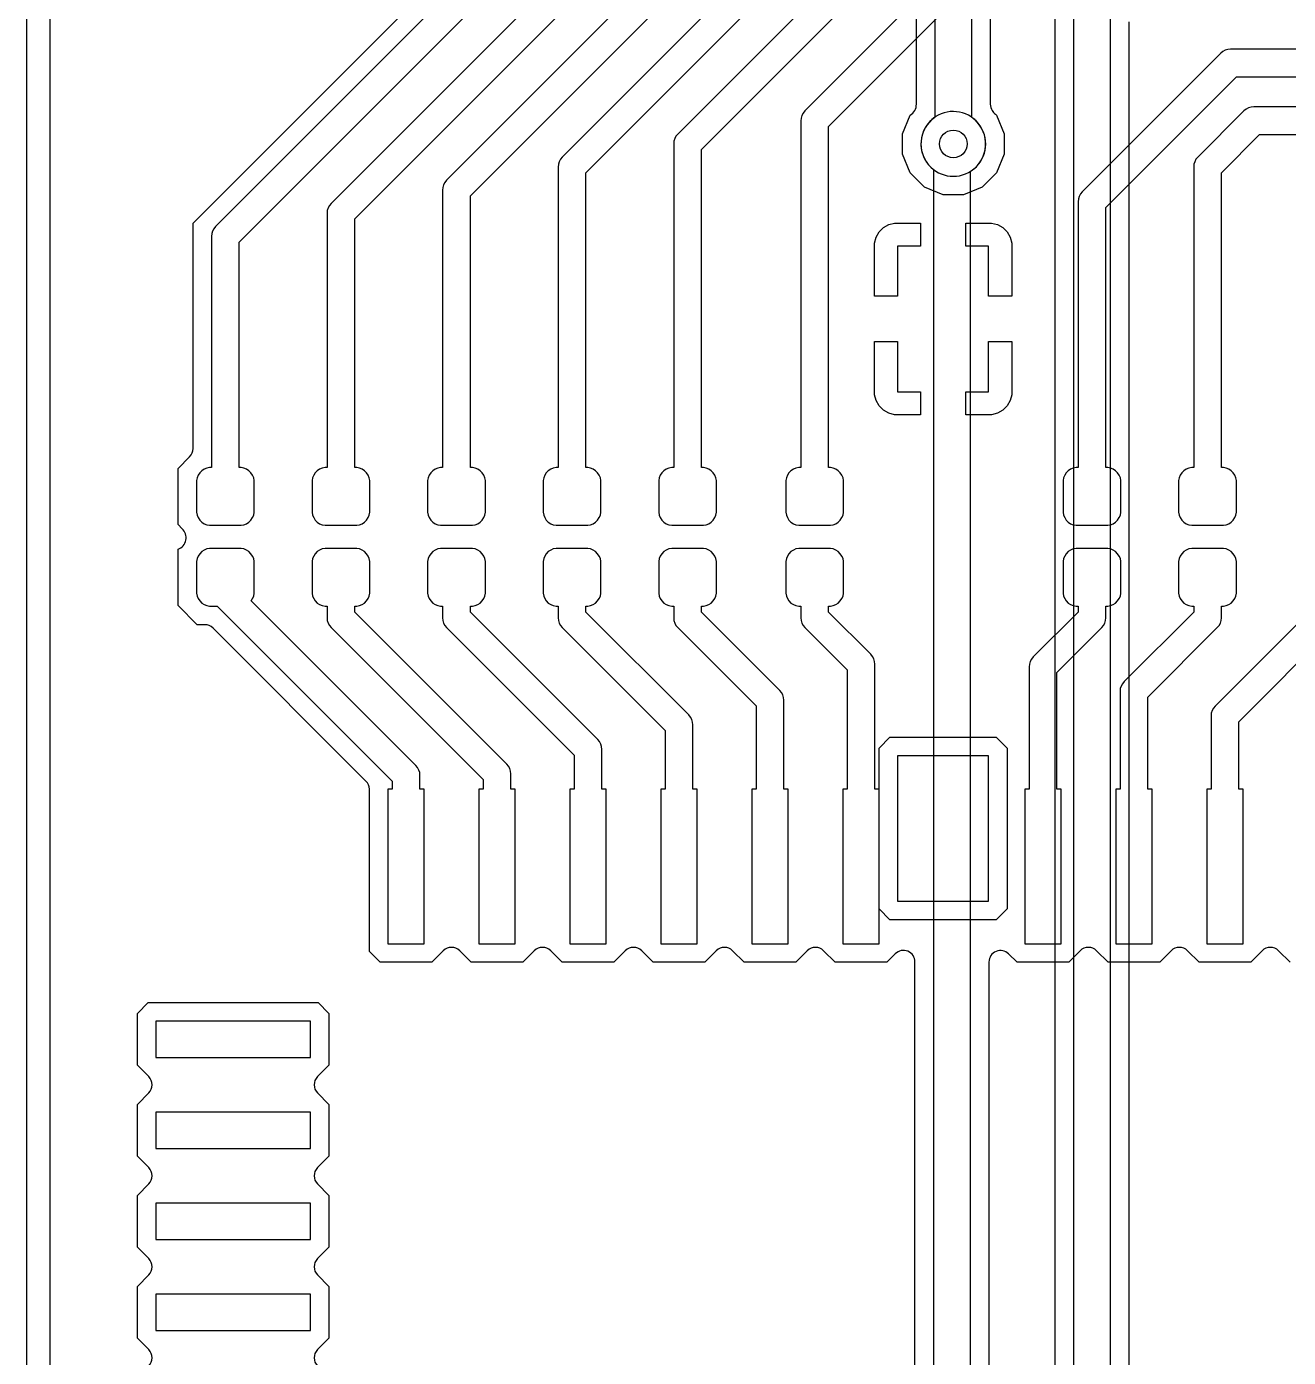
# Model space of a CAD drawing. Header units: millimetres. Extents: x -12.6 to 79.4, y -27 to 65.1.
# Drawn here: x -12.65 to 1.22, y 17.53 to 32.15 of the extents above; entities that cross this region are included whole.
import ezdxf

# ---------------------------------------------------------------- set-up
doc = ezdxf.new("R2010")
doc.units = ezdxf.units.MM

msp = doc.modelspace()

# ---------------------------------------------------------------- linework, layer by layer
at = {"layer": '16_copper'}
for points in [[(0.222, 40.748), (-10.573, 29.953, 0.198912), (-10.617, 29.845), (-10.617, 27.305), (-10.639, 27.305), (-10.67, 27.299), (-10.699, 27.287), (-10.725, 27.27), (-10.747, 27.247), (-10.764, 27.221), (-10.776, 27.193), (-10.782, 27.162), (-10.782, 26.813), (-10.776, 26.782), (-10.764, 26.754), (-10.747, 26.728), (-10.725, 26.705), (-10.699, 26.688), (-10.67, 26.676), (-10.639, 26.67), (-10.29, 26.67), (-10.26, 26.676), (-10.231, 26.688), (-10.205, 26.705), (-10.183, 26.728), (-10.165, 26.754), (-10.153, 26.782), (-10.147, 26.813), (-10.147, 27.162), (-10.153, 27.193), (-10.165, 27.221), (-10.183, 27.247), (-10.205, 27.27), (-10.231, 27.287), (-10.26, 27.299), (-10.29, 27.305), (-10.312, 27.305), (-10.312, 29.782), (0.393, 40.488)], [(0.476, 39.986), (-9.303, 30.207, 0.198912), (-9.347, 30.099), (-9.347, 27.305), (-9.369, 27.305), (-9.4, 27.299), (-9.429, 27.287), (-9.455, 27.27), (-9.477, 27.247), (-9.494, 27.221), (-9.506, 27.193), (-9.512, 27.162), (-9.512, 26.813), (-9.506, 26.782), (-9.494, 26.754), (-9.477, 26.728), (-9.455, 26.705), (-9.429, 26.688), (-9.4, 26.676), (-9.369, 26.67), (-9.02, 26.67), (-8.99, 26.676), (-8.961, 26.688), (-8.935, 26.705), (-8.913, 26.728), (-8.895, 26.754), (-8.883, 26.782), (-8.877, 26.813), (-8.877, 27.162), (-8.883, 27.193), (-8.895, 27.221), (-8.913, 27.247), (-8.935, 27.27), (-8.961, 27.287), (-8.99, 27.299), (-9.02, 27.305), (-9.042, 27.305), (-9.042, 30.036), (0.647, 39.726)], [(0.73, 39.224), (-8.033, 30.461, 0.198912), (-8.077, 30.353), (-8.077, 27.305), (-8.099, 27.305), (-8.13, 27.299), (-8.159, 27.287), (-8.185, 27.27), (-8.207, 27.247), (-8.224, 27.221), (-8.236, 27.193), (-8.242, 27.162), (-8.242, 26.813), (-8.236, 26.782), (-8.224, 26.754), (-8.207, 26.728), (-8.185, 26.705), (-8.159, 26.688), (-8.13, 26.676), (-8.099, 26.67), (-7.75, 26.67), (-7.72, 26.676), (-7.691, 26.688), (-7.665, 26.705), (-7.643, 26.728), (-7.625, 26.754), (-7.613, 26.782), (-7.607, 26.813), (-7.607, 27.162), (-7.613, 27.193), (-7.625, 27.221), (-7.643, 27.247), (-7.665, 27.27), (-7.691, 27.287), (-7.72, 27.299), (-7.75, 27.305), (-7.772, 27.305), (-7.772, 30.29), (0.901, 38.964)], [(0.984, 38.462), (-6.763, 30.715, 0.198912), (-6.807, 30.607), (-6.807, 27.305), (-6.829, 27.305), (-6.86, 27.299), (-6.889, 27.287), (-6.915, 27.27), (-6.937, 27.247), (-6.954, 27.221), (-6.966, 27.193), (-6.972, 27.162), (-6.972, 26.813), (-6.966, 26.782), (-6.954, 26.754), (-6.937, 26.728), (-6.915, 26.705), (-6.889, 26.688), (-6.86, 26.676), (-6.829, 26.67), (-6.48, 26.67), (-6.45, 26.676), (-6.421, 26.688), (-6.395, 26.705), (-6.373, 26.728), (-6.355, 26.754), (-6.343, 26.782), (-6.337, 26.813), (-6.337, 27.162), (-6.343, 27.193), (-6.355, 27.221), (-6.373, 27.247), (-6.395, 27.27), (-6.421, 27.287), (-6.45, 27.299), (-6.48, 27.305), (-6.502, 27.305), (-6.502, 30.544), (1.155, 38.202)], [(-2.885, 15.239), (-2.885, 21.871, 0.668185), (-3.102, 21.961), (-3.195, 21.869), (-3.763, 21.869), (-3.889, 21.995, 0.414214), (-4.069, 21.995), (-4.195, 21.869), (-4.763, 21.869), (-4.889, 21.995, 0.414214), (-5.069, 21.995), (-5.195, 21.869), (-5.763, 21.869), (-5.889, 21.995, 0.414214), (-6.069, 21.995), (-6.195, 21.869), (-6.763, 21.869), (-6.889, 21.995, 0.414214), (-7.069, 21.995), (-7.195, 21.869), (-7.763, 21.869), (-7.889, 21.995, 0.414214), (-8.069, 21.995), (-8.195, 21.869), (-8.763, 21.869), (-8.882, 21.988), (-8.882, 23.77, 0.198912), (-8.919, 23.86), (-10.6, 25.541, 0.198912), (-10.69, 25.578), (-10.773, 25.578), (-10.985, 25.79), (-10.985, 26.407, 0.56081), (-10.939, 26.633), (-10.985, 26.679), (-10.985, 27.296), (-10.858, 27.424, 0.198912), (-10.82, 27.514), (-10.82, 29.992), (-4.301, 36.512, 0.668179)], [(-0.286, 36.176), (-5.493, 30.969, 0.198912), (-5.537, 30.861), (-5.537, 27.305), (-5.559, 27.305), (-5.59, 27.299), (-5.619, 27.287), (-5.645, 27.27), (-5.667, 27.247), (-5.684, 27.221), (-5.696, 27.193), (-5.702, 27.162), (-5.702, 26.813), (-5.696, 26.782), (-5.684, 26.754), (-5.667, 26.728), (-5.645, 26.705), (-5.619, 26.688), (-5.59, 26.676), (-5.559, 26.67), (-5.21, 26.67), (-5.18, 26.676), (-5.151, 26.688), (-5.125, 26.705), (-5.103, 26.728), (-5.085, 26.754), (-5.073, 26.782), (-5.067, 26.813), (-5.067, 27.162), (-5.073, 27.193), (-5.085, 27.221), (-5.103, 27.247), (-5.125, 27.27), (-5.151, 27.287), (-5.18, 27.299), (-5.21, 27.305), (-5.232, 27.305), (-5.232, 30.798), (-0.115, 35.916)], [(-12.395, 34.671), (-12.395, 3.378, 0.742173)], [(-1.048, 34.271), (-4.096, 31.223, 0.198912), (-4.14, 31.115), (-4.14, 27.305), (-4.162, 27.305), (-4.193, 27.299), (-4.222, 27.287), (-4.248, 27.27), (-4.27, 27.247), (-4.287, 27.221), (-4.299, 27.193), (-4.305, 27.162), (-4.305, 26.813), (-4.299, 26.782), (-4.287, 26.754), (-4.27, 26.728), (-4.248, 26.705), (-4.222, 26.688), (-4.193, 26.676), (-4.162, 26.67), (-3.813, 26.67), (-3.783, 26.676), (-3.754, 26.688), (-3.728, 26.705), (-3.706, 26.728), (-3.688, 26.754), (-3.676, 26.782), (-3.67, 26.813), (-3.67, 27.162), (-3.676, 27.193), (-3.688, 27.221), (-3.706, 27.247), (-3.728, 27.27), (-3.754, 27.287), (-3.783, 27.299), (-3.813, 27.305), (-3.835, 27.305), (-3.835, 31.052), (-0.877, 34.011)], [(29.472, 31.902), (0.584, 31.902, 0.198912), (0.476, 31.858), (-1.048, 30.334, 0.198912), (-1.092, 30.226), (-1.092, 27.305), (-1.114, 27.305), (-1.145, 27.299), (-1.174, 27.287), (-1.2, 27.27), (-1.222, 27.247), (-1.239, 27.221), (-1.251, 27.193), (-1.257, 27.162), (-1.257, 26.813), (-1.251, 26.782), (-1.239, 26.754), (-1.222, 26.728), (-1.2, 26.705), (-1.174, 26.688), (-1.145, 26.676), (-1.114, 26.67), (-0.765, 26.67), (-0.735, 26.676), (-0.706, 26.688), (-0.68, 26.705), (-0.658, 26.728), (-0.64, 26.754), (-0.628, 26.782), (-0.622, 26.813), (-0.622, 27.162), (-0.628, 27.193), (-0.64, 27.221), (-0.658, 27.247), (-0.68, 27.27), (-0.706, 27.287), (-0.735, 27.299), (-0.765, 27.305), (-0.787, 27.305), (-0.787, 30.163), (0.647, 31.598), (29.472, 31.598, 0.944056)], [(-2.276, 15.101), (-2.276, 30.559), (-2.266, 30.565, 1), (-2.662, 31.157), (-2.699, 31.129, 0.471097), (-2.682, 30.58), (-2.682, 15.101, 0.213273)], [(27.288, 31.267), (0.838, 31.267, 0.198912), (0.73, 31.223), (0.222, 30.715, 0.198912), (0.178, 30.607), (0.178, 27.305), (0.156, 27.305), (0.125, 27.299), (0.096, 27.287), (0.07, 27.27), (0.048, 27.247), (0.031, 27.221), (0.019, 27.193), (0.013, 27.162), (0.013, 26.813), (0.019, 26.782), (0.031, 26.754), (0.048, 26.728), (0.07, 26.705), (0.096, 26.688), (0.125, 26.676), (0.156, 26.67), (0.505, 26.67), (0.535, 26.676), (0.564, 26.688), (0.59, 26.705), (0.612, 26.728), (0.63, 26.754), (0.642, 26.782), (0.648, 26.813), (0.648, 27.162), (0.642, 27.193), (0.63, 27.221), (0.612, 27.247), (0.59, 27.27), (0.564, 27.287), (0.535, 27.299), (0.505, 27.305), (0.483, 27.305), (0.483, 30.544), (0.901, 30.963), (27.153, 30.963, 0.997047)], [(1.448, 25.717), (0.413, 24.683, 0.198912), (0.369, 24.575), (0.369, 23.772), (0.321, 23.772), (0.321, 22.072), (0.721, 22.072), (0.721, 23.772), (0.674, 23.772), (0.674, 24.512), (1.708, 25.546, 0.198912)], [(1.237, 21.869), (1.111, 21.995, 0.414214), (0.931, 21.995), (0.805, 21.869), (0.237, 21.869), (0.111, 21.995, 0.414214), (-0.069, 21.995), (-0.195, 21.869), (-0.763, 21.869), (-0.889, 21.995, 0.414214), (-1.069, 21.995), (-1.195, 21.869), (-1.763, 21.869), (-1.856, 21.961, 0.668185), (-2.072, 21.871), (-2.072, 15.239, 0.140398)], [(-11.306, 17.432, 0.414214), (-11.306, 17.612), (-11.432, 17.738), (-11.432, 18.306), (-11.306, 18.432, 0.414214), (-11.306, 18.612), (-11.432, 18.738), (-11.432, 19.306), (-11.306, 19.432, 0.414214), (-11.306, 19.612), (-11.432, 19.738), (-11.432, 20.306), (-11.306, 20.432, 0.414214), (-11.306, 20.612), (-11.432, 20.738), (-11.432, 21.306), (-11.313, 21.425), (-9.445, 21.425), (-9.326, 21.306), (-9.326, 20.738), (-9.452, 20.612, 0.414214), (-9.452, 20.432), (-9.326, 20.306), (-9.326, 19.738), (-9.452, 19.612, 0.414214), (-9.452, 19.432), (-9.326, 19.306), (-9.326, 18.738), (-9.452, 18.612, 0.414214), (-9.452, 18.432), (-9.326, 18.306), (-9.326, 17.738), (-9.452, 17.612, 0.414214), (-9.452, 17.432)]]:
    msp.add_lwpolyline(points, format="xyb", dxfattribs=at)
for points in [[(-8.279, 23.772), (-8.326, 23.772), (-8.326, 23.922, 0.198912), (-8.371, 24.03), (-10.182, 25.84), (-10.165, 25.865), (-10.153, 25.893), (-10.147, 25.924), (-10.147, 26.273), (-10.153, 26.304), (-10.165, 26.332), (-10.183, 26.358), (-10.205, 26.381), (-10.231, 26.398), (-10.26, 26.41), (-10.29, 26.416), (-10.639, 26.416), (-10.67, 26.41), (-10.699, 26.398), (-10.725, 26.381), (-10.747, 26.358), (-10.764, 26.332), (-10.776, 26.304), (-10.782, 26.273), (-10.782, 25.924), (-10.776, 25.893), (-10.764, 25.865), (-10.747, 25.839), (-10.725, 25.816), (-10.699, 25.799), (-10.67, 25.787), (-10.639, 25.781), (-10.553, 25.781), (-8.631, 23.859), (-8.631, 23.772), (-8.679, 23.772), (-8.679, 22.072), (-8.279, 22.072)], [(-7.279, 23.772), (-7.326, 23.772), (-7.326, 23.938, 0.198912), (-7.371, 24.046), (-9.042, 25.717), (-9.042, 25.781), (-9.02, 25.781), (-8.99, 25.787), (-8.961, 25.799), (-8.935, 25.816), (-8.913, 25.839), (-8.895, 25.865), (-8.883, 25.893), (-8.877, 25.924), (-8.877, 26.273), (-8.883, 26.304), (-8.895, 26.332), (-8.913, 26.358), (-8.935, 26.381), (-8.961, 26.398), (-8.99, 26.41), (-9.02, 26.416), (-9.369, 26.416), (-9.4, 26.41), (-9.429, 26.398), (-9.455, 26.381), (-9.477, 26.358), (-9.494, 26.332), (-9.506, 26.304), (-9.512, 26.273), (-9.512, 25.924), (-9.506, 25.893), (-9.494, 25.865), (-9.477, 25.839), (-9.455, 25.816), (-9.429, 25.799), (-9.4, 25.787), (-9.369, 25.781), (-9.347, 25.781), (-9.347, 25.654, 0.198912), (-9.303, 25.546), (-7.631, 23.875), (-7.631, 23.772), (-7.679, 23.772), (-7.679, 22.072), (-7.279, 22.072)], [(-6.279, 23.772), (-6.326, 23.772), (-6.326, 24.208, 0.198912), (-6.371, 24.316), (-7.772, 25.717), (-7.772, 25.781), (-7.75, 25.781), (-7.72, 25.787), (-7.691, 25.799), (-7.665, 25.816), (-7.643, 25.839), (-7.625, 25.865), (-7.613, 25.893), (-7.607, 25.924), (-7.607, 26.273), (-7.613, 26.304), (-7.625, 26.332), (-7.643, 26.358), (-7.665, 26.381), (-7.691, 26.398), (-7.72, 26.41), (-7.75, 26.416), (-8.099, 26.416), (-8.13, 26.41), (-8.159, 26.398), (-8.185, 26.381), (-8.207, 26.358), (-8.224, 26.332), (-8.236, 26.304), (-8.242, 26.273), (-8.242, 25.924), (-8.236, 25.893), (-8.224, 25.865), (-8.207, 25.839), (-8.185, 25.816), (-8.159, 25.799), (-8.13, 25.787), (-8.099, 25.781), (-8.077, 25.781), (-8.077, 25.654, 0.198912), (-8.033, 25.546), (-6.631, 24.145), (-6.631, 23.772), (-6.679, 23.772), (-6.679, 22.072), (-6.279, 22.072)], [(-5.279, 23.772), (-5.326, 23.772), (-5.326, 24.478, 0.198912), (-5.371, 24.586), (-6.502, 25.717), (-6.502, 25.781), (-6.48, 25.781), (-6.45, 25.787), (-6.421, 25.799), (-6.395, 25.816), (-6.373, 25.839), (-6.355, 25.865), (-6.343, 25.893), (-6.337, 25.924), (-6.337, 26.273), (-6.343, 26.304), (-6.355, 26.332), (-6.373, 26.358), (-6.395, 26.381), (-6.421, 26.398), (-6.45, 26.41), (-6.48, 26.416), (-6.829, 26.416), (-6.86, 26.41), (-6.889, 26.398), (-6.915, 26.381), (-6.937, 26.358), (-6.954, 26.332), (-6.966, 26.304), (-6.972, 26.273), (-6.972, 25.924), (-6.966, 25.893), (-6.954, 25.865), (-6.937, 25.839), (-6.915, 25.816), (-6.889, 25.799), (-6.86, 25.787), (-6.829, 25.781), (-6.807, 25.781), (-6.807, 25.654, 0.198912), (-6.763, 25.546), (-5.631, 24.415), (-5.631, 23.772), (-5.679, 23.772), (-5.679, 22.072), (-5.279, 22.072)], [(-4.279, 23.772), (-4.326, 23.772), (-4.326, 24.748, 0.198912), (-4.371, 24.856), (-5.232, 25.717), (-5.232, 25.781), (-5.21, 25.781), (-5.18, 25.787), (-5.151, 25.799), (-5.125, 25.816), (-5.103, 25.839), (-5.085, 25.865), (-5.073, 25.893), (-5.067, 25.924), (-5.067, 26.273), (-5.073, 26.304), (-5.085, 26.332), (-5.103, 26.358), (-5.125, 26.381), (-5.151, 26.398), (-5.18, 26.41), (-5.21, 26.416), (-5.559, 26.416), (-5.59, 26.41), (-5.619, 26.398), (-5.645, 26.381), (-5.667, 26.358), (-5.684, 26.332), (-5.696, 26.304), (-5.702, 26.273), (-5.702, 25.924), (-5.696, 25.893), (-5.684, 25.865), (-5.667, 25.839), (-5.645, 25.816), (-5.619, 25.799), (-5.59, 25.787), (-5.559, 25.781), (-5.537, 25.781), (-5.537, 25.654, 0.198912), (-5.493, 25.546), (-4.631, 24.685), (-4.631, 23.772), (-4.679, 23.772), (-4.679, 22.072), (-4.279, 22.072)], [(-3.279, 23.772), (-3.326, 23.772), (-3.326, 25.145, 0.198912), (-3.371, 25.253), (-3.835, 25.717), (-3.835, 25.781), (-3.813, 25.781), (-3.783, 25.787), (-3.754, 25.799), (-3.728, 25.816), (-3.706, 25.839), (-3.688, 25.865), (-3.676, 25.893), (-3.67, 25.924), (-3.67, 26.273), (-3.676, 26.304), (-3.688, 26.332), (-3.706, 26.358), (-3.728, 26.381), (-3.754, 26.398), (-3.783, 26.41), (-3.813, 26.416), (-4.162, 26.416), (-4.193, 26.41), (-4.222, 26.398), (-4.248, 26.381), (-4.27, 26.358), (-4.287, 26.332), (-4.299, 26.304), (-4.305, 26.273), (-4.305, 25.924), (-4.299, 25.893), (-4.287, 25.865), (-4.27, 25.839), (-4.248, 25.816), (-4.222, 25.799), (-4.193, 25.787), (-4.162, 25.781), (-4.14, 25.781), (-4.14, 25.654, 0.198912), (-4.096, 25.546), (-3.631, 25.082), (-3.631, 23.772), (-3.679, 23.772), (-3.679, 22.072), (-3.279, 22.072)], [(-1.279, 23.772), (-1.326, 23.772), (-1.326, 25.052), (-0.832, 25.546, 0.198912), (-0.787, 25.654), (-0.787, 25.781), (-0.765, 25.781), (-0.735, 25.787), (-0.706, 25.799), (-0.68, 25.816), (-0.658, 25.839), (-0.64, 25.865), (-0.628, 25.893), (-0.622, 25.924), (-0.622, 26.273), (-0.628, 26.304), (-0.64, 26.332), (-0.658, 26.358), (-0.68, 26.381), (-0.706, 26.398), (-0.735, 26.41), (-0.765, 26.416), (-1.114, 26.416), (-1.145, 26.41), (-1.174, 26.398), (-1.2, 26.381), (-1.222, 26.358), (-1.239, 26.332), (-1.251, 26.304), (-1.257, 26.273), (-1.257, 25.924), (-1.251, 25.893), (-1.239, 25.865), (-1.222, 25.839), (-1.2, 25.816), (-1.174, 25.799), (-1.145, 25.787), (-1.114, 25.781), (-1.092, 25.781), (-1.092, 25.717), (-1.587, 25.223, 0.198912), (-1.631, 25.115), (-1.631, 23.772), (-1.679, 23.772), (-1.679, 22.072), (-1.279, 22.072)], [(-0.279, 23.772), (-0.326, 23.772), (-0.326, 24.782), (0.438, 25.546, 0.198912), (0.483, 25.654), (0.483, 25.781), (0.505, 25.781), (0.535, 25.787), (0.564, 25.799), (0.59, 25.816), (0.612, 25.839), (0.63, 25.865), (0.642, 25.893), (0.648, 25.924), (0.648, 26.273), (0.642, 26.304), (0.63, 26.332), (0.612, 26.358), (0.59, 26.381), (0.564, 26.398), (0.535, 26.41), (0.505, 26.416), (0.156, 26.416), (0.125, 26.41), (0.096, 26.398), (0.07, 26.381), (0.048, 26.358), (0.031, 26.332), (0.019, 26.304), (0.013, 26.273), (0.013, 25.924), (0.019, 25.893), (0.031, 25.865), (0.048, 25.839), (0.07, 25.816), (0.096, 25.799), (0.125, 25.787), (0.156, 25.781), (0.178, 25.781), (0.178, 25.717), (-0.587, 24.953, 0.198912), (-0.631, 24.845), (-0.631, 23.772), (-0.679, 23.772), (-0.679, 22.072), (-0.279, 22.072)]]:
    msp.add_lwpolyline(points, format="xyb", close=True, dxfattribs=at)
for points in [[(-9.529, 21.222), (-11.229, 21.222), (-11.229, 20.822), (-9.529, 20.822)], [(-9.529, 20.222), (-11.229, 20.222), (-11.229, 19.822), (-9.529, 19.822)], [(-9.529, 19.222), (-11.229, 19.222), (-11.229, 18.822), (-9.529, 18.822)], [(-9.529, 18.222), (-11.229, 18.222), (-11.229, 17.822), (-9.529, 17.822)]]:
    msp.add_lwpolyline(points, close=True, dxfattribs=at)
at = {"layer": '1_copper'}
for points in [[(-2.057, 41.181), (-2.057, 31.297, 0.147566), (-2.036, 31.228), (-2.03, 31.219, 0.096784), (-1.99, 31.178), (-1.905, 30.972), (-1.905, 30.75), (-1.99, 30.544), (-2.147, 30.387), (-2.353, 30.302), (-2.575, 30.302), (-2.78, 30.387), (-2.938, 30.544), (-3.023, 30.75), (-3.023, 30.972), (-2.938, 31.178, 0.28462), (-2.87, 31.297), (-2.87, 41.57)], [(-2.667, 41.402), (-2.667, 31.153, 0.990827), (-2.266, 30.565), (-2.229, 30.593, 0.487432), (-2.261, 31.153), (-2.261, 41.318)], [(-12.395, 34.671), (-12.395, 3.378, 0.742173)], [(-1.346, 16.985), (-1.346, 32.568, 0.055544)], [(-0.737, 16.764), (-0.737, 32.418, 0.990356)]]:
    msp.add_lwpolyline(points, format="xyb", dxfattribs=at)
for points in [[(-1.143, 32.634), (-1.143, 16.848)], [(-0.533, 32.203), (-0.533, 16.596)]]:
    msp.add_lwpolyline(points, dxfattribs=at)
for points in [[(-3.33, 29.188), (-3.33, 29.772), (-3.313, 29.836), (-3.279, 29.894), (-3.232, 29.941), (-3.174, 29.975), (-3.11, 29.992), (-2.826, 29.992), (-2.826, 29.738), (-3.076, 29.738), (-3.076, 29.188)], [(-2.076, 29.188), (-2.076, 29.738), (-2.326, 29.738), (-2.326, 29.992), (-2.043, 29.992), (-1.978, 29.975), (-1.92, 29.941), (-1.873, 29.894), (-1.84, 29.836), (-1.822, 29.772), (-1.822, 29.188)], [(-3.11, 27.884), (-3.174, 27.902), (-3.232, 27.935), (-3.279, 27.982), (-3.313, 28.04), (-3.33, 28.105), (-3.33, 28.688), (-3.076, 28.688), (-3.076, 28.138), (-2.826, 28.138), (-2.826, 27.884)], [(-2.326, 27.884), (-2.326, 28.138), (-2.076, 28.138), (-2.076, 28.688), (-1.822, 28.688), (-1.822, 28.105), (-1.84, 28.04), (-1.873, 27.982), (-1.92, 27.935), (-1.978, 27.902), (-2.043, 27.884)], [(-3.16, 22.335), (-3.279, 22.454), (-3.279, 24.222), (-3.16, 24.341), (-1.992, 24.341), (-1.873, 24.222), (-1.873, 22.454), (-1.992, 22.335)], [(-2.076, 24.138), (-3.076, 24.138), (-3.076, 22.538), (-2.076, 22.538)]]:
    msp.add_lwpolyline(points, close=True, dxfattribs=at)
at = {"layer": 'drills_via_1_16'}
msp.add_circle((-2.464, 30.861), 0.152, dxfattribs=at)
at = {"layer": 'outline'}
msp.add_lwpolyline([(-12.649, 37.18), (-12.649, 0.868), (-12.649, 0.868), (-12.641, 0.682), (-12.617, 0.495), (-12.576, 0.311), (-12.52, 0.131), (-12.448, -0.043), (-12.361, -0.21), (-12.26, -0.369), (-12.145, -0.519), (-12.018, -0.658), (13.668, -26.392), (13.669, -26.393), (13.808, -26.52), (13.957, -26.635), (14.116, -26.736), (14.283, -26.823), (14.457, -26.895), (14.637, -26.952), (14.821, -26.993), (15.008, -27.017), (15.196, -27.026), (51.506, -27.026)], dxfattribs=at)

doc.saveas('drawing.dxf')
